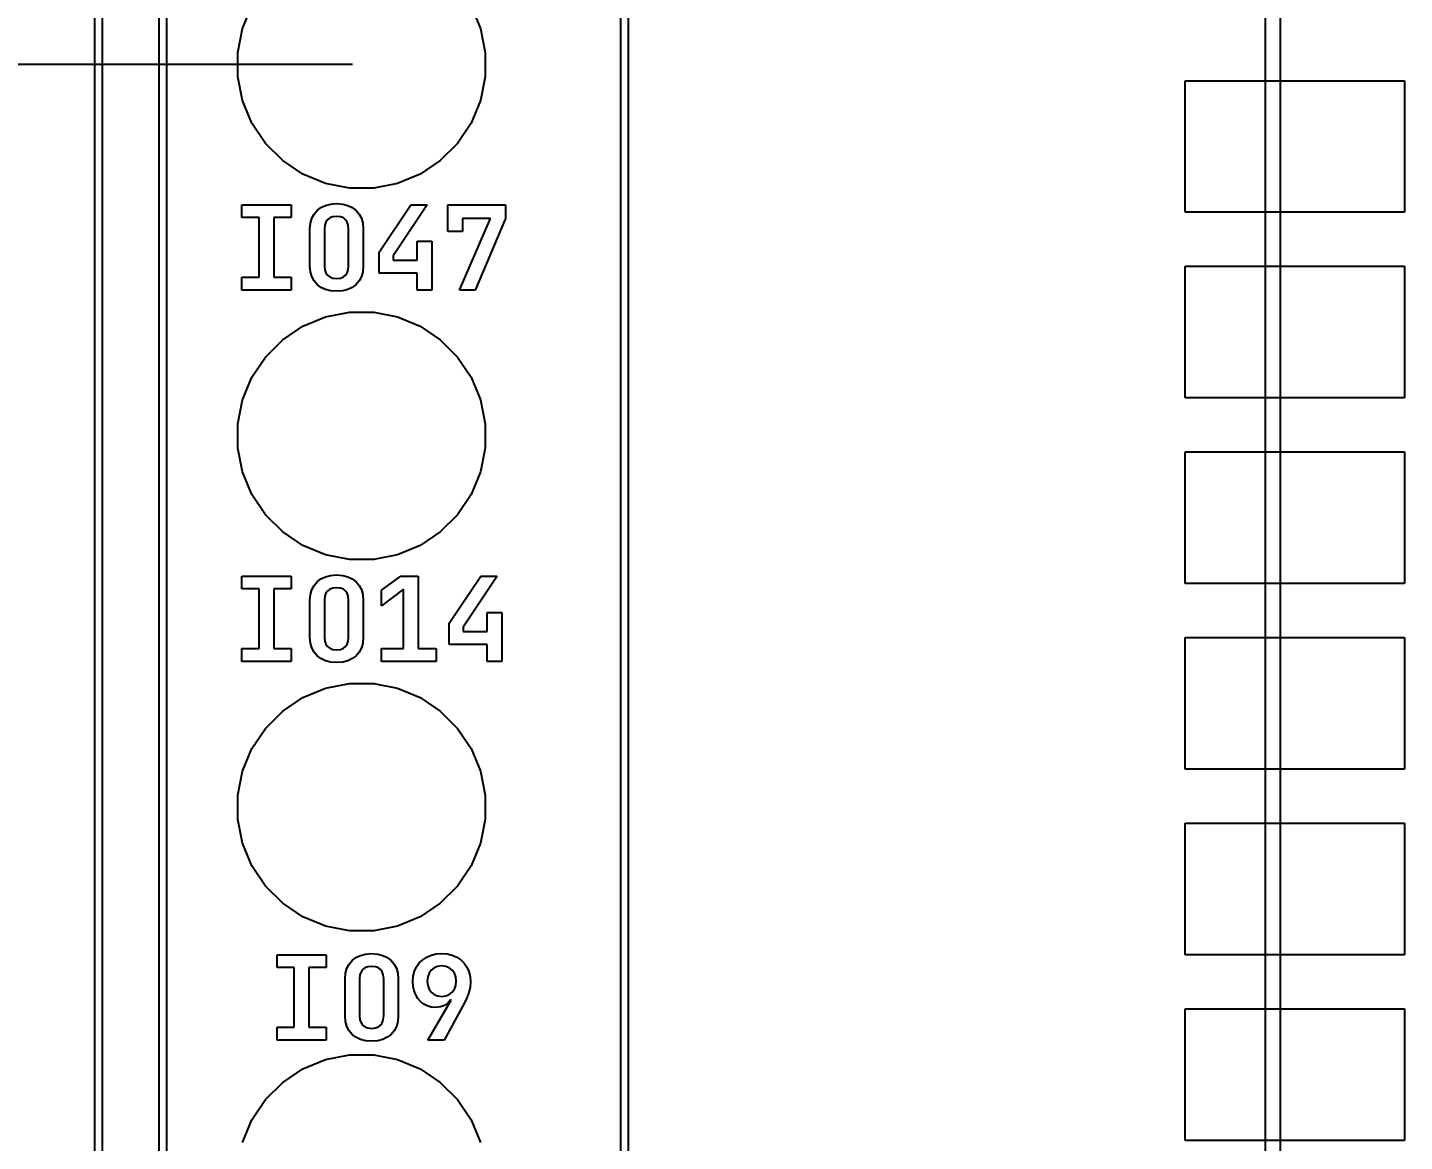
# Model space of a CAD drawing. Extents: x 76 to 193, y -170 to -23.
# Drawn here: x 131.04 to 140.46, y -69.41 to -61.79 of the extents above; entities that cross this region are included whole.
import ezdxf

# ---------------------------------------------------------------- set-up
doc = ezdxf.new("R2010")
doc.units = 0
doc.layers.get('0').update_dxf_attribs({"linetype": 'CONTINUOUS'})
doc.layers.get('Defpoints').update_dxf_attribs({"linetype": 'CONTINUOUS'})
doc.layers.add('BLACK', color=7, linetype='CONTINUOUS')
doc.dimstyles.get("Standard").update_dxf_attribs({"dimtxt": 3, "dimasz": 3, "dimexe": 0.18, "dimexo": 0.0625, "dimgap": 0.09, "dimtad": 0, "dimtih": 1, "dimtoh": 1, "dimzin": 0, "dimdsep": 46, "dimtxsty": 'Standard', "dimcen": 0.09, "dimclrd": 3, "dimclre": 3, "dimclrt": 3, "dimadec": 0, "dimazin": 0, "dimtfac": 1, "dimtofl": 0, "dimtmove": 0, "dimatfit": 3, "dimfxl": 1, "dimtolj": 1, "dimtzin": 0, "dimarcsym": 0})

# ---------------------------------------------------------------- blocks, each defined once
blk = doc.blocks.new('*D7')
at = {"color": 3, "linetype": 'Continuous', "lineweight": -2, "transparency": 16777216}
for p, q in [((127.9603, -56.5056), (127.9603, -53.5056)), ((133.262, -59.5056), (127.7803, -59.5056)), ((133.262, -62.0456), (127.7803, -62.0456)), ((127.9603, -65.0456), (127.9603, -68.0456)), ((127.9603, -68.0456), (124.9603, -68.0456))]:
    blk.add_line(p, q, dxfattribs=at)
at = {"color": 3, "linetype": 'Continuous', "transparency": 16777216}
for points in [[(127.4603, -56.5056), (128.4603, -56.5056), (127.9603, -59.5056)], [(127.4603, -65.0456), (128.4603, -65.0456), (127.9603, -62.0456)]]:
    blk.add_solid(points, dxfattribs=at)
at = {"layer": 'Defpoints', "color": 0, "linetype": 'Continuous', "transparency": 16777216}
for p in [(133.3245, -59.5056), (127.9603, -62.0456), (133.3245, -62.0456)]:
    blk.add_point(p, dxfattribs=at)
at = {"color": 3, "linetype": 'Continuous', "transparency": 16777216, "insert": (120.3703, -68.0456), "char_height": 3, "attachment_point": 5}
blk.add_mtext('\\A1;2.54', dxfattribs=at)
blk = doc.blocks.new('*D8')
at = {"color": 3, "linetype": 'Continuous', "lineweight": -2, "transparency": 16777216}
for p, q in [((133.352, -59.5056), (111.0545, -59.5056)), ((111.2345, -62.5056), (111.2345, -75.6956)), ((111.2345, -92.0656), (111.2345, -78.8756)), ((133.3239, -95.0656), (111.0545, -95.0656))]:
    blk.add_line(p, q, dxfattribs=at)
at = {"color": 3, "linetype": 'Continuous', "transparency": 16777216}
for points in [[(110.7345, -62.5056), (111.7345, -62.5056), (111.2345, -59.5056)], [(110.7345, -92.0656), (111.7345, -92.0656), (111.2345, -95.0656)]]:
    blk.add_solid(points, dxfattribs=at)
at = {"layer": 'Defpoints', "color": 0, "linetype": 'Continuous', "transparency": 16777216}
for p in [(111.2345, -59.5056), (133.4145, -59.5056), (133.3864, -95.0656)]:
    blk.add_point(p, dxfattribs=at)
at = {"color": 3, "linetype": 'Continuous', "transparency": 16777216, "insert": (111.2345, -77.2856), "char_height": 3, "attachment_point": 5}
blk.add_mtext('\\A1;35.56', dxfattribs=at)
blk = doc.blocks.new('*D15')
at = {"color": 3, "linetype": 'Continuous', "lineweight": -2, "transparency": 16777216}
for p, q in [((134.4135, -52.4056), (82.0076, -52.4056)), ((82.1876, -55.4056), (82.1876, -103.5518)), ((82.1876, -154.878), (82.1876, -106.7318)), ((134.4855, -157.878), (82.0076, -157.878))]:
    blk.add_line(p, q, dxfattribs=at)
at = {"color": 3, "linetype": 'Continuous', "transparency": 16777216}
for points in [[(81.6876, -55.4056), (82.6876, -55.4056), (82.1876, -52.4056)], [(81.6876, -154.878), (82.6876, -154.878), (82.1876, -157.878)]]:
    blk.add_solid(points, dxfattribs=at)
at = {"layer": 'Defpoints', "color": 0, "linetype": 'Continuous', "transparency": 16777216}
for p in [(82.1876, -52.4056), (134.476, -52.4056), (134.548, -157.878)]:
    blk.add_point(p, dxfattribs=at)
at = {"color": 3, "linetype": 'Continuous', "transparency": 16777216, "insert": (82.1876, -105.1418), "char_height": 3, "attachment_point": 5}
blk.add_mtext('\\A1;105.47', dxfattribs=at)

msp = doc.modelspace()

# ---------------------------------------------------------------- linework, layer by layer
at = {"layer": 'BLACK', "linetype": 'Continuous'}
for p, q in [((139.512, -75.44057), (139.512, -49.96557)), ((139.612, -50.01557), (139.612, -75.39057)), ((131.9407, -158.241999), (131.9407, -51.77095)), ((131.9907, -51.77095), (131.9907, -158.241999)), ((131.4995, -96.86557), (131.4995, -55.16557)), ((131.5495, -55.19057), (131.5495, -96.84057)), ((135.0995, -96.84057), (135.0995, -55.19057)), ((135.1495, -55.16557), (135.1495, -96.86557)), ((132.511101, -61.798828), (132.574867, -61.644883)), ((134.074133, -61.644883), (134.137899, -61.798828)), ((132.478593, -61.962255), (132.511101, -61.798828)), ((134.137899, -61.798828), (134.170407, -61.962255)), ((132.478593, -62.128885), (132.478593, -61.962255)), ((134.170407, -61.962255), (134.170407, -62.128885)), ((132.511101, -62.292312), (132.478593, -62.128885)), ((134.170407, -62.128885), (134.137899, -62.292312)), ((138.962, -63.05557), (138.962, -62.15557)), ((138.962, -62.15557), (140.462, -62.15557)), ((138.962, -63.05557), (138.962, -62.15557)), ((138.962, -62.15557), (140.462, -62.15557)), ((140.462, -62.15557), (140.462, -63.05557)), ((140.462, -62.15557), (140.462, -63.05557)), ((132.574867, -62.446257), (132.511101, -62.292312)), ((134.137899, -62.292312), (134.074133, -62.446257)), ((132.667441, -62.584804), (132.574867, -62.446257)), ((134.074133, -62.446257), (133.981559, -62.584804)), ((132.785266, -62.702629), (132.667441, -62.584804)), ((133.981559, -62.584804), (133.863734, -62.702629)), ((132.923813, -62.795203), (132.785266, -62.702629)), ((133.863734, -62.702629), (133.725187, -62.795203)), ((133.077758, -62.858969), (132.923813, -62.795203)), ((133.725187, -62.795203), (133.571242, -62.858969)), ((133.241185, -62.891477), (133.077758, -62.858969)), ((133.407815, -62.891477), (133.241185, -62.891477)), ((133.571242, -62.858969), (133.407815, -62.891477)), ((132.506455, -63.092714), (132.506455, -63.004741)), ((132.506455, -63.004741), (132.842262, -63.004741)), ((132.842262, -63.004741), (132.842262, -63.092714)), ((133.02086, -63.043545), (133.046697, -63.023636)), ((133.046697, -63.023636), (133.076894, -63.009104)), ((133.076894, -63.009104), (133.112292, -62.999977)), ((133.112292, -62.999977), (133.153989, -62.996749)), ((133.153989, -62.996749), (133.195667, -62.999976)), ((133.195667, -62.999976), (133.231054, -63.009103)), ((133.231054, -63.009103), (133.261246, -63.023634)), ((133.261246, -63.023634), (133.287083, -63.043545)), ((133.445687, -63.327775), (133.662357, -63.004741)), ((133.772699, -63.004741), (133.541651, -63.353354)), ((133.662357, -63.004741), (133.772699, -63.004741)), ((133.914901, -63.187841), (133.914901, -63.004741)), ((133.914901, -63.004741), (134.310694, -63.004741)), ((134.310694, -63.004741), (134.310694, -63.097495)), ((132.623986, -63.092714), (132.506455, -63.092714)), ((132.623986, -63.500476), (132.623986, -63.092714)), ((132.842262, -63.092714), (132.724731, -63.092714)), ((132.724731, -63.092714), (132.724731, -63.500476)), ((132.971692, -63.169451), (132.975017, -63.130473)), ((132.975017, -63.130473), (132.984482, -63.097141)), ((132.984482, -63.097141), (132.999709, -63.068417)), ((132.999709, -63.068417), (133.02086, -63.043545)), ((133.081297, -63.122578), (133.074215, -63.143047)), ((133.092397, -63.106707), (133.081297, -63.122578)), ((133.107648, -63.094929), (133.092397, -63.106707)), ((133.127687, -63.08743), (133.107648, -63.094929)), ((133.153989, -63.084688), (133.127687, -63.08743)), ((133.180268, -63.087429), (133.153989, -63.084688)), ((133.200296, -63.094928), (133.180268, -63.087429)), ((133.215546, -63.106707), (133.200296, -63.094928)), ((133.226667, -63.122581), (133.215546, -63.106707)), ((133.23376, -63.14305), (133.226667, -63.122581)), ((133.287083, -63.043545), (133.308288, -63.068425)), ((133.308288, -63.068425), (133.323522, -63.097035)), ((133.323522, -63.097035), (133.332972, -63.130106)), ((133.332972, -63.130106), (133.336287, -63.168648)), ((133.99408, -63.588415), (134.206738, -63.097495)), ((134.206738, -63.097495), (134.015646, -63.097495)), ((134.015646, -63.097495), (134.015646, -63.187841)), ((134.310694, -63.097495), (134.101212, -63.588415)), ((140.462, -63.05557), (138.962, -63.05557)), ((140.462, -63.05557), (138.962, -63.05557)), ((132.971692, -63.423704), (132.971692, -63.169451)), ((133.074215, -63.143047), (133.071634, -63.169451)), ((133.071634, -63.169451), (133.071634, -63.423704)), ((133.236344, -63.169451), (133.23376, -63.14305)), ((133.236344, -63.423704), (133.236344, -63.169451)), ((133.336287, -63.168648), (133.336287, -63.423704)), ((134.015646, -63.187841), (133.914901, -63.187841)), ((133.705559, -63.384516), (133.705559, -63.252608)), ((133.705559, -63.252608), (133.805501, -63.252608)), ((133.805501, -63.252608), (133.805501, -63.588415)), ((133.445687, -63.472489), (133.445687, -63.327775)), ((133.541651, -63.353354), (133.541651, -63.384516)), ((133.541651, -63.384516), (133.705559, -63.384516)), ((132.506455, -63.588415), (132.506455, -63.500476)), ((132.506455, -63.500476), (132.623986, -63.500476)), ((132.724731, -63.500476), (132.842262, -63.500476)), ((132.842262, -63.500476), (132.842262, -63.588415)), ((132.975017, -63.462682), (132.971692, -63.423704)), ((132.984481, -63.49602), (132.975017, -63.462682)), ((132.999708, -63.524757), (132.984481, -63.49602)), ((133.071634, -63.423704), (133.074215, -63.450132)), ((133.074215, -63.450132), (133.081298, -63.470611)), ((133.081298, -63.470611), (133.092397, -63.486483)), ((133.092397, -63.486483), (133.107645, -63.498241)), ((133.107645, -63.498241), (133.127684, -63.505729)), ((133.127684, -63.505729), (133.153989, -63.508467)), ((133.153989, -63.508467), (133.180271, -63.505729)), ((133.180271, -63.505729), (133.200299, -63.498242)), ((133.200299, -63.498242), (133.215546, -63.486483)), ((133.215546, -63.486483), (133.226665, -63.470609)), ((133.226665, -63.470609), (133.23376, -63.450129)), ((133.23376, -63.450129), (133.236344, -63.423704)), ((133.32349, -63.496017), (133.308252, -63.524754)), ((133.33296, -63.46268), (133.32349, -63.496017)), ((133.336287, -63.423704), (133.33296, -63.46268)), ((133.705559, -63.472489), (133.445687, -63.472489)), ((133.705559, -63.588415), (133.705559, -63.472489)), ((138.962, -64.32557), (138.962, -63.42557)), ((138.962, -63.42557), (140.462, -63.42557)), ((138.962, -64.32557), (138.962, -63.42557)), ((138.962, -63.42557), (140.462, -63.42557)), ((140.462, -63.42557), (140.462, -64.32557)), ((140.462, -63.42557), (140.462, -64.32557)), ((132.842262, -63.588415), (132.506455, -63.588415)), ((133.02086, -63.549645), (132.999708, -63.524757)), ((133.046695, -63.569538), (133.02086, -63.549645)), ((133.076891, -63.584059), (133.046695, -63.569538)), ((133.11229, -63.593181), (133.076891, -63.584059)), ((133.153989, -63.596406), (133.11229, -63.593181)), ((133.19567, -63.593181), (133.153989, -63.596406)), ((133.231057, -63.584061), (133.19567, -63.593181)), ((133.261248, -63.56954), (133.231057, -63.584061)), ((133.287083, -63.549645), (133.261248, -63.56954)), ((133.308252, -63.524754), (133.287083, -63.549645)), ((133.805501, -63.588415), (133.705559, -63.588415)), ((134.101212, -63.588415), (133.99408, -63.588415)), ((132.923813, -63.835937), (133.077758, -63.772171)), ((133.077758, -63.772171), (133.241185, -63.739663)), ((133.241185, -63.739663), (133.407815, -63.739663)), ((133.407815, -63.739663), (133.571242, -63.772171)), ((133.571242, -63.772171), (133.725187, -63.835937)), ((132.785266, -63.928511), (132.923813, -63.835937)), ((133.725187, -63.835937), (133.863734, -63.928511)), ((132.667441, -64.046336), (132.785266, -63.928511)), ((133.863734, -63.928511), (133.981559, -64.046336)), ((132.574867, -64.184883), (132.667441, -64.046336)), ((133.981559, -64.046336), (134.074133, -64.184883)), ((132.511101, -64.338828), (132.574867, -64.184883)), ((134.074133, -64.184883), (134.137899, -64.338828)), ((132.478593, -64.502255), (132.511101, -64.338828)), ((134.137899, -64.338828), (134.170407, -64.502255)), ((140.462, -64.32557), (138.962, -64.32557)), ((140.462, -64.32557), (138.962, -64.32557)), ((132.478593, -64.668885), (132.478593, -64.502255)), ((134.170407, -64.502255), (134.170407, -64.668885)), ((132.511101, -64.832312), (132.478593, -64.668885)), ((134.170407, -64.668885), (134.137899, -64.832312)), ((138.962, -65.59557), (138.962, -64.69557)), ((138.962, -64.69557), (140.462, -64.69557)), ((138.962, -65.59557), (138.962, -64.69557)), ((138.962, -64.69557), (140.462, -64.69557)), ((140.462, -64.69557), (140.462, -65.59557)), ((140.462, -64.69557), (140.462, -65.59557)), ((132.574867, -64.986257), (132.511101, -64.832312)), ((134.137899, -64.832312), (134.074133, -64.986257)), ((132.667441, -65.124804), (132.574867, -64.986257)), ((134.074133, -64.986257), (133.981559, -65.124804)), ((132.785266, -65.242629), (132.667441, -65.124804)), ((133.981559, -65.124804), (133.863734, -65.242629)), ((132.923813, -65.335203), (132.785266, -65.242629)), ((133.863734, -65.242629), (133.725187, -65.335203)), ((133.077758, -65.398969), (132.923813, -65.335203)), ((133.725187, -65.335203), (133.571242, -65.398969)), ((133.241185, -65.431477), (133.077758, -65.398969)), ((133.407815, -65.431477), (133.241185, -65.431477)), ((133.571242, -65.398969), (133.407815, -65.431477)), ((132.506455, -65.632714), (132.506455, -65.544741)), ((132.506455, -65.544741), (132.842262, -65.544741)), ((132.842262, -65.544741), (132.842262, -65.632714)), ((132.999709, -65.608417), (133.02086, -65.583545)), ((133.02086, -65.583545), (133.046697, -65.563636)), ((133.046697, -65.563636), (133.076894, -65.549104)), ((133.076894, -65.549104), (133.112292, -65.539977)), ((133.112292, -65.539977), (133.153989, -65.536749)), ((133.153989, -65.536749), (133.195667, -65.539976)), ((133.195667, -65.539976), (133.231054, -65.549103)), ((133.231054, -65.549103), (133.261246, -65.563634)), ((133.261246, -65.563634), (133.287083, -65.583545)), ((133.287083, -65.583545), (133.308288, -65.608425)), ((133.460099, -65.641508), (133.594414, -65.544741)), ((133.594414, -65.544741), (133.712747, -65.544741)), ((133.712747, -65.544741), (133.712747, -66.040476)), ((133.9253, -65.867775), (134.14197, -65.544741)), ((134.252312, -65.544741), (134.021264, -65.893354)), ((134.14197, -65.544741), (134.252312, -65.544741)), ((132.623986, -65.632714), (132.506455, -65.632714)), ((132.623986, -66.040476), (132.623986, -65.632714)), ((132.842262, -65.632714), (132.724731, -65.632714)), ((132.724731, -65.632714), (132.724731, -66.040476)), ((132.971692, -65.709451), (132.975017, -65.670473)), ((132.975017, -65.670473), (132.984482, -65.637141)), ((132.984482, -65.637141), (132.999709, -65.608417)), ((133.081297, -65.662578), (133.074215, -65.683047)), ((133.092397, -65.646707), (133.081297, -65.662578)), ((133.107648, -65.634929), (133.092397, -65.646707)), ((133.127687, -65.62743), (133.107648, -65.634929)), ((133.153989, -65.624688), (133.127687, -65.62743)), ((133.180268, -65.627429), (133.153989, -65.624688)), ((133.200296, -65.634928), (133.180268, -65.627429)), ((133.215546, -65.646707), (133.200296, -65.634928)), ((133.226667, -65.662581), (133.215546, -65.646707)), ((133.23376, -65.68305), (133.226667, -65.662581)), ((133.308288, -65.608425), (133.323522, -65.637035)), ((133.323522, -65.637035), (133.332972, -65.670106)), ((133.332972, -65.670106), (133.336287, -65.708648)), ((133.612804, -65.633482), (133.460099, -65.747034)), ((133.460099, -65.747034), (133.460099, -65.641508)), ((133.612804, -66.040476), (133.612804, -65.633482)), ((140.462, -65.59557), (138.962, -65.59557)), ((140.462, -65.59557), (138.962, -65.59557)), ((132.971692, -65.963704), (132.971692, -65.709451)), ((133.074215, -65.683047), (133.071634, -65.709451)), ((133.071634, -65.709451), (133.071634, -65.963704)), ((133.236344, -65.709451), (133.23376, -65.68305)), ((133.236344, -65.963704), (133.236344, -65.709451)), ((133.336287, -65.708648), (133.336287, -65.963704)), ((133.9253, -66.012489), (133.9253, -65.867775)), ((134.185172, -65.924516), (134.185172, -65.792608)), ((134.185172, -65.792608), (134.285115, -65.792608)), ((134.285115, -65.792608), (134.285115, -66.128415)), ((134.021264, -65.893354), (134.021264, -65.924516)), ((134.021264, -65.924516), (134.185172, -65.924516)), ((132.506455, -66.128415), (132.506455, -66.040476)), ((132.506455, -66.040476), (132.623986, -66.040476)), ((132.724731, -66.040476), (132.842262, -66.040476)), ((132.842262, -66.040476), (132.842262, -66.128415)), ((132.975017, -66.002682), (132.971692, -65.963704)), ((132.984481, -66.03602), (132.975017, -66.002682)), ((132.999708, -66.064757), (132.984481, -66.03602)), ((133.071634, -65.963704), (133.074215, -65.990132)), ((133.074215, -65.990132), (133.081298, -66.010611)), ((133.081298, -66.010611), (133.092397, -66.026483)), ((133.092397, -66.026483), (133.107645, -66.038241)), ((133.107645, -66.038241), (133.127684, -66.045729)), ((133.127684, -66.045729), (133.153989, -66.048467)), ((133.153989, -66.048467), (133.180271, -66.045729)), ((133.180271, -66.045729), (133.200299, -66.038242)), ((133.200299, -66.038242), (133.215546, -66.026483)), ((133.215546, -66.026483), (133.226665, -66.010609)), ((133.226665, -66.010609), (133.23376, -65.990129)), ((133.23376, -65.990129), (133.236344, -65.963704)), ((133.32349, -66.036017), (133.308252, -66.064754)), ((133.33296, -66.00268), (133.32349, -66.036017)), ((133.336287, -65.963704), (133.33296, -66.00268)), ((133.460901, -66.128415), (133.460901, -66.040476)), ((133.460901, -66.040476), (133.612804, -66.040476)), ((133.712747, -66.040476), (133.835058, -66.040476)), ((133.835058, -66.040476), (133.835058, -66.128415)), ((134.185172, -66.012489), (133.9253, -66.012489)), ((134.185172, -66.128415), (134.185172, -66.012489)), ((138.962, -66.86557), (138.962, -65.96557)), ((138.962, -65.96557), (140.462, -65.96557)), ((138.962, -66.86557), (138.962, -65.96557)), ((138.962, -65.96557), (140.462, -65.96557)), ((140.462, -65.96557), (140.462, -66.86557)), ((140.462, -65.96557), (140.462, -66.86557)), ((132.842262, -66.128415), (132.506455, -66.128415)), ((133.02086, -66.089645), (132.999708, -66.064757)), ((133.046695, -66.109538), (133.02086, -66.089645)), ((133.076891, -66.124059), (133.046695, -66.109538)), ((133.11229, -66.133181), (133.076891, -66.124059)), ((133.153989, -66.136406), (133.11229, -66.133181)), ((133.19567, -66.133181), (133.153989, -66.136406)), ((133.231057, -66.124061), (133.19567, -66.133181)), ((133.261248, -66.10954), (133.231057, -66.124061)), ((133.287083, -66.089645), (133.261248, -66.10954)), ((133.308252, -66.064754), (133.287083, -66.089645)), ((133.835058, -66.128415), (133.460901, -66.128415)), ((134.285115, -66.128415), (134.185172, -66.128415)), ((132.923813, -66.375937), (133.077758, -66.312171)), ((133.077758, -66.312171), (133.241185, -66.279663)), ((133.241185, -66.279663), (133.407815, -66.279663)), ((133.407815, -66.279663), (133.571242, -66.312171)), ((133.571242, -66.312171), (133.725187, -66.375937)), ((132.785266, -66.468511), (132.923813, -66.375937)), ((133.725187, -66.375937), (133.863734, -66.468511)), ((132.667441, -66.586336), (132.785266, -66.468511)), ((133.863734, -66.468511), (133.981559, -66.586336)), ((132.574867, -66.724883), (132.667441, -66.586336)), ((133.981559, -66.586336), (134.074133, -66.724883)), ((132.511101, -66.878828), (132.574867, -66.724883)), ((134.074133, -66.724883), (134.137899, -66.878828)), ((132.478593, -67.042255), (132.511101, -66.878828)), ((134.137899, -66.878828), (134.170407, -67.042255)), ((140.462, -66.86557), (138.962, -66.86557)), ((140.462, -66.86557), (138.962, -66.86557)), ((132.478593, -67.208885), (132.478593, -67.042255)), ((134.170407, -67.042255), (134.170407, -67.208885)), ((132.511101, -67.372312), (132.478593, -67.208885)), ((134.170407, -67.208885), (134.137899, -67.372312)), ((138.962, -68.13557), (138.962, -67.23557)), ((138.962, -67.23557), (140.462, -67.23557)), ((138.962, -68.13557), (138.962, -67.23557)), ((138.962, -67.23557), (140.462, -67.23557)), ((140.462, -67.23557), (140.462, -68.13557)), ((140.462, -67.23557), (140.462, -68.13557)), ((132.574867, -67.526257), (132.511101, -67.372312)), ((134.137899, -67.372312), (134.074133, -67.526257)), ((132.667441, -67.664804), (132.574867, -67.526257)), ((134.074133, -67.526257), (133.981559, -67.664804)), ((132.785266, -67.782629), (132.667441, -67.664804)), ((133.981559, -67.664804), (133.863734, -67.782629)), ((132.923813, -67.875203), (132.785266, -67.782629)), ((133.863734, -67.782629), (133.725187, -67.875203)), ((133.077758, -67.938969), (132.923813, -67.875203)), ((133.241185, -67.971477), (133.077758, -67.938969)), ((133.571242, -67.938969), (133.407815, -67.971477)), ((133.725187, -67.875203), (133.571242, -67.938969)), ((133.407815, -67.971477), (133.241185, -67.971477)), ((133.352099, -68.129977), (133.393796, -68.126749)), ((133.393796, -68.126749), (133.435474, -68.129976)), ((133.835097, -68.12956), (133.87341, -68.126749)), ((133.87341, -68.126749), (133.911657, -68.129648)), ((132.746262, -68.222714), (132.746262, -68.134741)), ((132.746262, -68.134741), (133.082069, -68.134741)), ((132.863793, -68.222714), (132.746262, -68.222714)), ((132.863793, -68.630476), (132.863793, -68.222714)), ((133.082069, -68.222714), (132.964538, -68.222714)), ((132.964538, -68.222714), (132.964538, -68.630476)), ((133.082069, -68.134741), (133.082069, -68.222714)), ((133.224289, -68.227141), (133.239516, -68.198417)), ((133.239516, -68.198417), (133.260667, -68.173545)), ((133.260667, -68.173545), (133.286504, -68.153636)), ((133.286504, -68.153636), (133.316701, -68.139104)), ((133.316701, -68.139104), (133.352099, -68.129977)), ((133.367494, -68.21743), (133.347455, -68.224929)), ((133.393796, -68.214688), (133.367494, -68.21743)), ((133.420075, -68.217429), (133.393796, -68.214688)), ((133.440103, -68.224928), (133.420075, -68.217429)), ((133.435474, -68.129976), (133.470861, -68.139103)), ((133.470861, -68.139103), (133.501053, -68.153634)), ((133.501053, -68.153634), (133.52689, -68.173545)), ((133.52689, -68.173545), (133.548095, -68.198425)), ((133.548095, -68.198425), (133.563329, -68.227035)), ((133.687277, -68.247588), (133.701092, -68.217898)), ((133.701092, -68.217898), (133.720044, -68.191222)), ((133.720044, -68.191222), (133.743096, -68.168957)), ((133.743096, -68.168957), (133.77064, -68.150758)), ((133.77064, -68.150758), (133.801071, -68.137655)), ((133.801071, -68.137655), (133.835097, -68.12956)), ((133.845333, -68.214899), (133.821829, -68.224604)), ((133.87341, -68.211512), (133.845333, -68.214899)), ((133.901463, -68.214898), (133.87341, -68.211512)), ((133.924956, -68.224602), (133.901463, -68.214898)), ((133.911657, -68.129648), (133.945655, -68.138004)), ((133.945655, -68.138004), (133.976109, -68.151561)), ((133.976109, -68.151561), (134.003675, -68.170255)), ((134.003675, -68.170255), (134.026742, -68.19293)), ((134.026742, -68.19293), (134.045692, -68.219922)), ((134.045692, -68.219922), (134.059493, -68.249867)), ((140.462, -68.13557), (138.962, -68.13557)), ((140.462, -68.13557), (138.962, -68.13557)), ((133.211499, -68.299451), (133.214824, -68.260473)), ((133.211499, -68.553704), (133.211499, -68.299451)), ((133.214824, -68.260473), (133.224289, -68.227141)), ((133.314022, -68.273047), (133.311441, -68.299451)), ((133.311441, -68.299451), (133.311441, -68.553704)), ((133.321104, -68.252578), (133.314022, -68.273047)), ((133.332204, -68.236707), (133.321104, -68.252578)), ((133.347455, -68.224929), (133.332204, -68.236707)), ((133.455353, -68.236707), (133.440103, -68.224928)), ((133.466474, -68.252581), (133.455353, -68.236707)), ((133.473567, -68.27305), (133.466474, -68.252581)), ((133.476151, -68.299451), (133.473567, -68.27305)), ((133.476151, -68.553704), (133.476151, -68.299451)), ((133.563329, -68.227035), (133.572779, -68.260106)), ((133.572779, -68.260106), (133.576094, -68.298648)), ((133.576094, -68.298648), (133.576094, -68.553704)), ((133.675897, -68.317038), (133.676025, -68.315433)), ((133.678206, -68.351771), (133.675897, -68.317038)), ((133.676025, -68.315433), (133.678817, -68.280412)), ((133.678817, -68.280412), (133.687277, -68.247588)), ((133.777501, -68.286149), (133.77427, -68.315433)), ((133.77427, -68.315433), (133.777548, -68.345785)), ((133.786724, -68.261578), (133.777501, -68.286149)), ((133.801838, -68.240686), (133.786724, -68.261578)), ((133.821829, -68.224604), (133.801838, -68.240686)), ((133.944947, -68.240686), (133.924956, -68.224602)), ((133.960081, -68.261581), (133.944947, -68.240686)), ((133.969315, -68.286151), (133.960081, -68.261581)), ((133.969268, -68.345782), (133.97255, -68.315433)), ((133.97255, -68.315433), (133.969315, -68.286151)), ((134.059493, -68.249867), (134.06796, -68.283081)), ((134.06796, -68.283081), (134.070887, -68.320249)), ((133.684829, -68.382489), (133.678206, -68.351771)), ((133.695474, -68.409793), (133.684829, -68.382489)), ((133.710487, -68.434831), (133.695474, -68.409793)), ((133.777548, -68.345785), (133.786812, -68.370712)), ((133.786812, -68.370712), (133.801838, -68.391402)), ((133.801838, -68.391402), (133.821801, -68.407256)), ((133.821801, -68.407256), (133.845305, -68.416843)), ((133.901491, -68.416844), (133.924984, -68.407257)), ((133.924984, -68.407257), (133.944947, -68.391402)), ((133.944947, -68.391402), (133.959993, -68.37071)), ((133.959993, -68.37071), (133.969268, -68.345782)), ((134.056475, -68.399812), (134.039626, -68.441905)), ((134.067433, -68.358101), (134.056475, -68.399812)), ((134.070887, -68.320249), (134.067433, -68.358101)), ((133.728688, -68.455608), (133.710487, -68.434831)), ((133.750261, -68.472571), (133.728688, -68.455608)), ((133.774598, -68.48509), (133.750261, -68.472571)), ((133.801576, -68.492725), (133.774598, -68.48509)), ((133.778248, -68.718415), (133.938142, -68.446573)), ((133.831813, -68.495358), (133.801576, -68.492725)), ((133.86463, -68.491817), (133.831813, -68.495358)), ((133.845305, -68.416843), (133.87341, -68.420192)), ((133.891765, -68.481783), (133.86463, -68.491817)), ((133.87341, -68.420192), (133.901491, -68.416844)), ((134.015716, -68.488937), (133.889392, -68.718415)), ((133.914927, -68.465414), (133.891765, -68.481783)), ((133.933361, -68.443363), (133.914927, -68.465414)), ((133.938142, -68.446573), (133.933361, -68.443363)), ((134.039626, -68.441905), (134.015716, -68.488937)), ((138.962, -69.40557), (138.962, -68.50557)), ((138.962, -68.50557), (140.462, -68.50557)), ((138.962, -69.40557), (138.962, -68.50557)), ((138.962, -68.50557), (140.462, -68.50557)), ((140.462, -68.50557), (140.462, -69.40557)), ((140.462, -68.50557), (140.462, -69.40557)), ((133.214824, -68.592682), (133.211499, -68.553704)), ((133.224288, -68.62602), (133.214824, -68.592682)), ((133.311441, -68.553704), (133.314022, -68.580132)), ((133.314022, -68.580132), (133.321105, -68.600611)), ((133.466472, -68.600609), (133.473567, -68.580129)), ((133.473567, -68.580129), (133.476151, -68.553704)), ((133.572767, -68.59268), (133.563297, -68.626017)), ((133.576094, -68.553704), (133.572767, -68.59268)), ((132.746262, -68.718415), (132.746262, -68.630476)), ((132.746262, -68.630476), (132.863793, -68.630476)), ((132.964538, -68.630476), (133.082069, -68.630476)), ((133.082069, -68.630476), (133.082069, -68.718415)), ((133.239515, -68.654757), (133.224288, -68.62602)), ((133.260667, -68.679645), (133.239515, -68.654757)), ((133.286502, -68.699538), (133.260667, -68.679645)), ((133.321105, -68.600611), (133.332204, -68.616483)), ((133.332204, -68.616483), (133.347452, -68.628241)), ((133.347452, -68.628241), (133.367491, -68.635729)), ((133.367491, -68.635729), (133.393796, -68.638467)), ((133.393796, -68.638467), (133.420078, -68.635729)), ((133.420078, -68.635729), (133.440106, -68.628242)), ((133.440106, -68.628242), (133.455353, -68.616483)), ((133.455353, -68.616483), (133.466472, -68.600609)), ((133.52689, -68.679645), (133.501055, -68.69954)), ((133.548059, -68.654754), (133.52689, -68.679645)), ((133.563297, -68.626017), (133.548059, -68.654754)), ((133.082069, -68.718415), (132.746262, -68.718415)), ((133.316698, -68.714059), (133.286502, -68.699538)), ((133.352097, -68.723181), (133.316698, -68.714059)), ((133.393796, -68.726406), (133.352097, -68.723181)), ((133.435477, -68.723181), (133.393796, -68.726406)), ((133.470864, -68.714061), (133.435477, -68.723181)), ((133.501055, -68.69954), (133.470864, -68.714061)), ((133.889392, -68.718415), (133.778248, -68.718415)), ((132.923813, -68.915937), (133.077758, -68.852171)), ((133.077758, -68.852171), (133.241185, -68.819663)), ((133.241185, -68.819663), (133.407815, -68.819663)), ((133.407815, -68.819663), (133.571242, -68.852171)), ((133.571242, -68.852171), (133.725187, -68.915937)), ((132.785266, -69.008511), (132.923813, -68.915937)), ((133.725187, -68.915937), (133.863734, -69.008511)), ((132.667441, -69.126336), (132.785266, -69.008511)), ((133.863734, -69.008511), (133.981559, -69.126336)), ((132.574867, -69.264883), (132.667441, -69.126336)), ((133.981559, -69.126336), (134.074133, -69.264883)), ((132.511101, -69.418828), (132.574867, -69.264883)), ((134.074133, -69.264883), (134.137899, -69.418828)), ((140.462, -69.40557), (138.962, -69.40557)), ((140.462, -69.40557), (138.962, -69.40557))]:
    msp.add_line(p, q, dxfattribs=at)

# ---------------------------------------------------------------- dimensions: what is measured, and where the dimension line sits
at = {"linetype": 'Continuous'}
for base, p1, p2, picture, middle in [((82.187598, -52.40557), (134.548001, -157.87797), (134.476001, -52.40557), '*D15', (82.187598, -105.14177)), ((127.960345, -62.04557), (133.3245, -59.50557), (133.3245, -62.04557), '*D7', (120.370345, -68.04557))]:
    dim = msp.add_linear_dim(base=base, p1=p1, p2=p2, angle=90, dimstyle='Standard', dxfattribs=at)
    dim.commit()
    dim.dimension.update_dxf_attribs({"geometry": picture, "text_midpoint": middle})
dim = msp.add_linear_dim(base=(111.234549, -59.50557), p1=(133.38641, -95.06557), p2=(133.4145, -59.50557), angle=90, dimstyle='Standard', dxfattribs=at)
dim.commit()
dim.dimension.update_dxf_attribs({"geometry": '*D8', "text_midpoint": (111.234549, -77.28557), "dimtype": 160})

doc.saveas('drawing.dxf')
